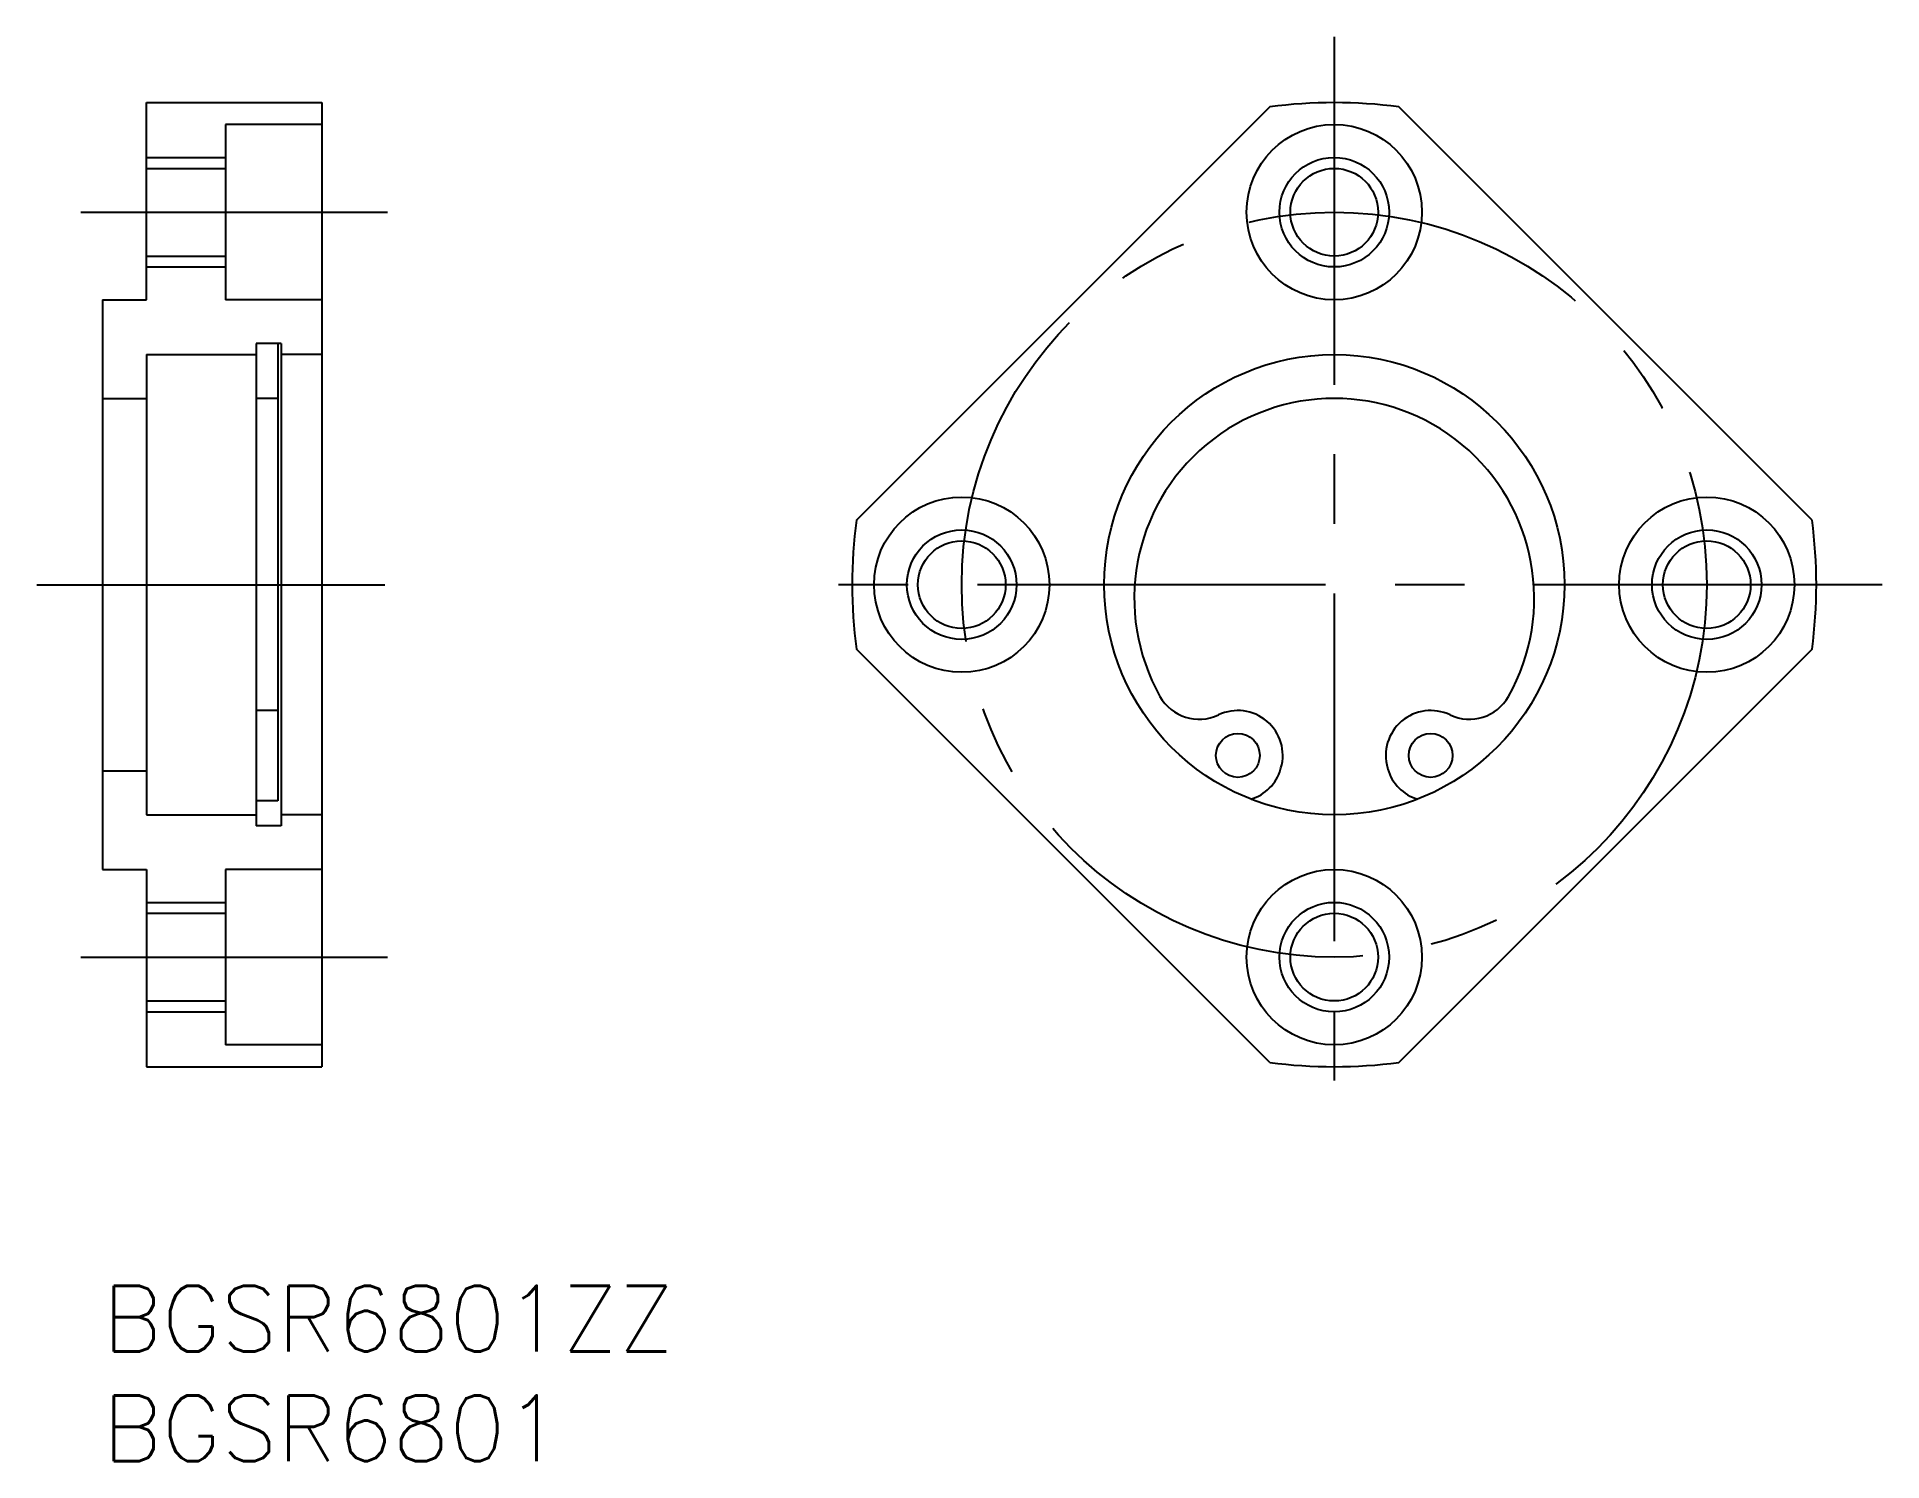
# Model space of a CAD drawing. Extents: x -3 to 81.2, y -8 to 57.
import ezdxf

# ---------------------------------------------------------------- set-up
doc = ezdxf.new("R2010")
doc.units = 0
doc.header["$LTSCALE"] = 0.5
doc.linetypes.add('CENTER', pattern=[50.8, 31.75, -6.35, 6.35, -6.35])
for name, color, linetype in [('MSM_CENTER', 1, 'CENTER'), ('MSM_CONTINUOUS', 7, 'CONTINUOUS'), ('MSM_NARROW', 5, 'CONTINUOUS'), ('MSM_PART_NUMBER', 7, 'CONTINUOUS')]:
    doc.layers.add(name, color=color, linetype=linetype)
doc.styles.get("Standard").update_dxf_attribs({"font": 'txt.shx', "height": 3, "bigfont": 'bigfont.shx'})

# ---------------------------------------------------------------- blocks, each defined once
blk = doc.blocks.new('*U4')
at = {"layer": 'MSM_PART_NUMBER'}
blk.add_text('BGSR6801ZZ', height=3, dxfattribs=at).set_placement((0, -3))
blk = doc.blocks.new('*U5')
at = {"layer": 'MSM_PART_NUMBER'}
blk.add_text('BGSR6801', height=3, dxfattribs=at).set_placement((0, -8))

msp = doc.modelspace()

# ---------------------------------------------------------------- linework, layer by layer
at = {"layer": 'MSM_CENTER'}
for p, q in [((56.204, 57), (56.204, 7)), ((-1, 49), (13, 49)), ((-3, 32), (13, 32)), ((81.204, 32), (31.204, 32)), ((-1, 15), (13, 15))]:
    msp.add_line(p, q, dxfattribs=at)
msp.add_circle((56.204, 32), 17, dxfattribs=at)
at = {"layer": 'MSM_CONTINUOUS'}
for p, q in [((2, 54), (10, 54)), ((2, 45), (2, 54)), ((10, 54), (10, 10)), ((34.402, 34.947), (53.291, 53.836)), ((78.006, 34.947), (59.151, 53.802)), ((5.6, 53), (5.6, 45)), ((10, 53), (5.6, 53)), ((2, 51), (5.6, 51)), ((2, 47), (5.6, 47)), ((0, 45), (2, 45)), ((0, 45), (0, 19)), ((10, 45), (5.6, 45)), ((8.15, 43, 0.5), (7, 43, 0.5)), ((7, 43), (7, 21)), ((8, 43), (8, 22.132)), ((8.15, 43), (8.15, 21)), ((2, 42.5), (2, 21.5)), ((2, 42.5), (7, 42.5)), ((10, 42.5, 0.5), (8.15, 42.5, 0.5)), ((0, 40.5), (2, 40.5)), ((8, 40.5, 0.5), (7, 40.5, 0.5)), ((53.257, 10.198), (34.402, 29.053)), ((59.151, 10.198), (78.029, 29.076)), ((8, 26.256, 0.5), (7, 26.256, 0.5)), ((53.755, 23.574), (53.773, 23.634)), ((58.636, 23.634), (58.653, 23.574)), ((0, 23.5), (2, 23.5)), ((8, 22.132, 0.5), (7, 22.132, 0.5)), ((2, 21.5), (7, 21.5)), ((10, 21.5, 0.5), (8.15, 21.5, 0.5)), ((8.15, 21, 0.5), (7, 21, 0.5)), ((0, 19), (2, 19)), ((2, 19), (2, 10)), ((5.6, 19), (5.6, 11)), ((10, 19), (5.6, 19)), ((2, 17), (5.6, 17)), ((2, 13), (5.6, 13)), ((10, 11), (5.6, 11)), ((2, 10), (10, 10))]:
    msp.add_line(p, q, dxfattribs=at)
for centre, radius in [((56.204, 49), 4), ((56.204, 49), 2), ((56.204, 32), 10.5), ((39.204, 32), 4), ((73.204, 32), 4), ((39.204, 32), 2), ((73.204, 32), 2), ((51.804, 24.206), 1), ((60.604, 24.206), 1), ((56.204, 15), 4), ((56.204, 15), 2)]:
    msp.add_circle(centre, radius, dxfattribs=at)
for centre, radius, start, end in [((56.204, 32), 22, 82.30179, 97.69821), ((56.204, 31.375), 9.125, 330.641, 209.359), ((56.204, 32), 22, 172.30179, 187.69821), ((56.204, 32), 22, 352.30179, 7.69821), ((50.038, 27.906), 2.05, 209.359, 295.51898), ((51.804, 24.206), 2.05, 343.79404, 115.51898), ((60.604, 24.206), 2.05, 64.48102, 196.20596), ((62.37, 27.906), 2.05, 244.48102, 330.641), ((51.835, 24.132), 2, 286.41591, 343.79404), ((60.574, 24.132), 2, 196.20596, 253.58409), ((56.204, 32), 22, 262.30179, 277.69821)]:
    msp.add_arc(centre, radius, start, end, dxfattribs=at)
at = {"layer": 'MSM_NARROW'}
for p, q in [((2, 51.5), (5.6, 51.5)), ((2, 46.5), (5.6, 46.5)), ((2, 17.5), (5.6, 17.5)), ((2, 12.5), (5.6, 12.5))]:
    msp.add_line(p, q, dxfattribs=at)
for centre in [(56.204, 49), (39.204, 32), (73.204, 32), (56.204, 15)]:
    msp.add_circle(centre, 2.5, dxfattribs=at)

# ---------------------------------------------------------------- block references
at = {"layer": 'MSM_CONTINUOUS'}
for name in ['*U4', '*U5']:
    msp.add_blockref(name, (0, 0), dxfattribs=at)

doc.saveas('drawing.dxf')
